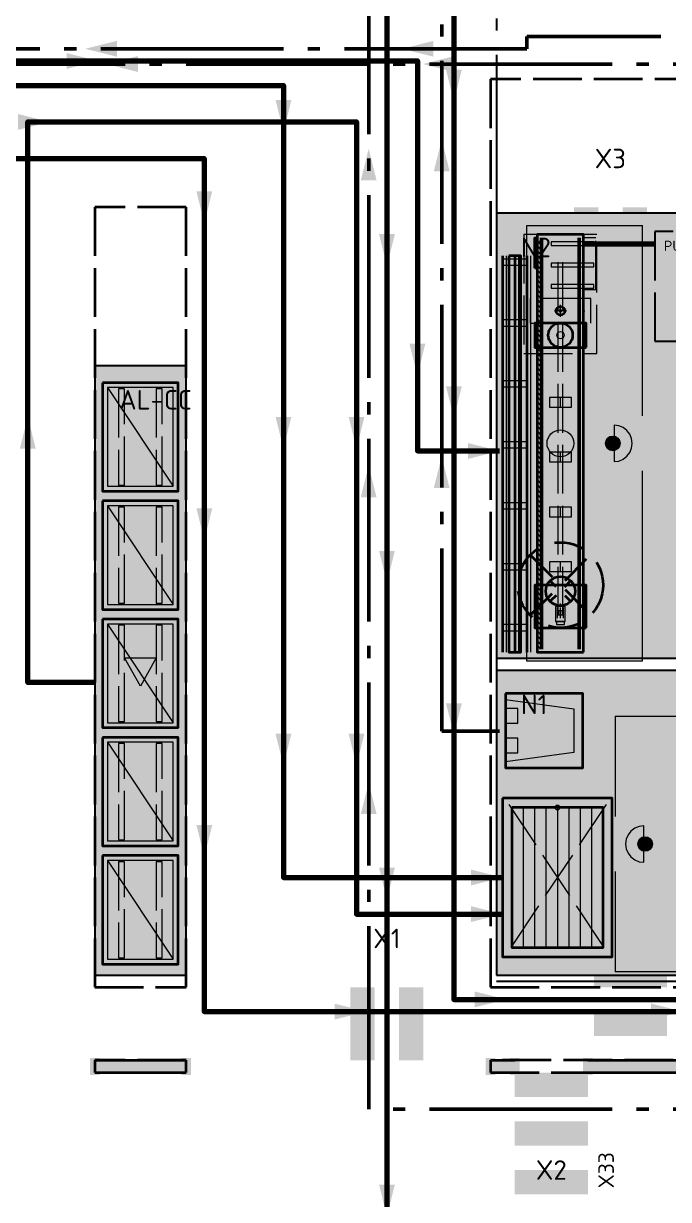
# Model space of a CAD drawing. Header units: millimetres. Extents: x 0 to 1189, y 0 to 841.
# Drawn here: x 319.6 to 372.6, y 586.6 to 683.1 of the extents above; entities that cross this region are included whole.
import ezdxf
from ezdxf.enums import TextEntityAlignment as Align

# ---------------------------------------------------------------- set-up
doc = ezdxf.new("R2010")
doc.units = ezdxf.units.MM
for name, pattern in [('FLUJO-TRAZOS', [4, 2.5, -1.5]), ('IRAM-E-TRAZOS', [5, 4, -1]), ('IRAM-F-TRAZO-PUNTO', [20, 15, -2, 1, -2])]:
    doc.linetypes.add(name, pattern=pattern)
for name, color, linetype, lineweight, true_color in [('A-AREA-TRABAJO', 30, 'CONTINUOUS', 13, 0xeb963c), ('A-DEFENSA', 2, 'CONTINUOUS', 35, 0xe6b400), ('A-EQUIPO', 30, 'CONTINUOUS', 35, 0xe67800), ('A-PASILLO', 2, 'IRAM-E-TRAZOS', 35, 0xd7a500), ('A-PULMON', 6, 'IRAM-E-TRAZOS', 25, 0xdc00c8), ('A-SENDA', 2, 'CONTINUOUS', 25, 0xd7a500), ('A-ZONA-LOG', 5, 'IRAM-F-TRAZO-PUNTO', 25, 0x285ac8)]:
    doc.layers.add(name, color=color, linetype=linetype, lineweight=lineweight, true_color=true_color)
for name, color, linetype, lineweight in [('A-EQUIPO-FINO', 8, 'CONTINUOUS', 13), ('A-EQUIPO-OCULTO', 8, 'IRAM-E-TRAZOS', 13), ('A-EQUIPO-RELLENO', 9, 'CONTINUOUS', 13), ('A-OPERARIO', 6, 'CONTINUOUS', 18), ('A-RELLENO', 9, 'CONTINUOUS', 13), ('A-SECTOR', 1, 'CONTINUOUS', 25), ('A-SECTOR-TXT', 1, 'CONTINUOUS', 25), ('A-SEGURIDAD', 1, 'IRAM-E-TRAZOS', 18), ('A-TEXTO', 7, 'CONTINUOUS', 18), ('F-EFL-GAS', 4, 'FLUJO-TRAZOS', 35), ('F-MP', 5, 'CONTINUOUS', 70), ('F-SCRAP', 8, 'IRAM-F-TRAZO-PUNTO', 50), ('F-SE', 30, 'CONTINUOUS', 70)]:
    doc.layers.add(name, color=color, linetype=linetype, lineweight=lineweight)
doc.styles.add('ISO3098', font='isocpeur.ttf')

msp = doc.modelspace()

# ---------------------------------------------------------------- hatches: boundary and pattern name
at = {"layer": 'A-DEFENSA', "true_color": 0x1e1e1e}
h = msp.add_hatch(color=7, dxfattribs=at)
h.dxf.hatch_style = 1
h.paths.add_polyline_path([(325.1, 596.8), (325.9, 596.8), (325.9, 598.2), (325.1, 598.2)])
at = {"layer": 'A-DEFENSA', "true_color": 0xf5c800}
h = msp.add_hatch(color=7, dxfattribs=at)
h.dxf.hatch_style = 1
h.paths.add_polyline_path([(325.5, 597), (333, 597), (333, 598), (325.5, 598)])
at = {"layer": 'A-DEFENSA', "true_color": 0x1e1e1e}
h = msp.add_hatch(color=7, dxfattribs=at)
h.dxf.hatch_style = 1
h.paths.add_polyline_path([(332.6, 596.8), (333.4, 596.8), (333.4, 598.2), (332.6, 598.2)])
h = msp.add_hatch(color=7, dxfattribs=at)
h.dxf.hatch_style = 1
h.paths.add_polyline_path([(357.6, 596.8), (358.4, 596.8), (358.4, 598.2), (357.6, 598.2)])
at = {"layer": 'A-DEFENSA', "true_color": 0xf5c800}
h = msp.add_hatch(color=7, dxfattribs=at)
h.dxf.hatch_style = 1
h.paths.add_polyline_path([(358, 597), (360, 597), (360, 598), (358, 598)])
at = {"layer": 'A-DEFENSA', "true_color": 0x1e1e1e}
h = msp.add_hatch(color=7, dxfattribs=at)
h.dxf.hatch_style = 1
h.paths.add_polyline_path([(359.6, 596.8), (360.4, 596.8), (360.4, 598.2), (359.6, 598.2)])
h = msp.add_hatch(color=7, dxfattribs=at)
h.dxf.hatch_style = 1
h.paths.add_polyline_path([(365.6, 596.8), (366.4, 596.8), (366.4, 598.2), (365.6, 598.2)])
at = {"layer": 'A-DEFENSA', "true_color": 0xf5c800}
h = msp.add_hatch(color=7, dxfattribs=at)
h.dxf.hatch_style = 1
h.paths.add_polyline_path([(366, 597), (384.5, 597), (384.5, 598), (366, 598)])
at = {"layer": 'A-EQUIPO-RELLENO', "true_color": 0xcdd0d4}
h = msp.add_hatch(color=7, dxfattribs=at)
h.dxf.hatch_style = 1
h.paths.add_polyline_path([(361.65, 663), (361.65, 665.5), (361.75, 665.5), (361.75, 663)])
at = {"layer": 'A-EQUIPO-RELLENO', "true_color": 0xeeeeee}
h = msp.add_hatch(color=7, dxfattribs=at)
h.dxf.hatch_style = 1
h.paths.add_polyline_path([(365.65, 631.5), (365.65, 665.75), (361.85, 665.75), (361.85, 631.5)])
at = {"layer": 'A-EQUIPO-RELLENO', "true_color": 0xcdd0d4}
h = msp.add_hatch(color=7, dxfattribs=at)
h.dxf.hatch_style = 1
h.paths.add_polyline_path([(366.5, 664.85), (366.5, 665.15), (363, 665.15), (363, 664.85)])
at = {"layer": 'A-EQUIPO-RELLENO', "true_color": 0x969ba0}
h = msp.add_hatch(color=7, dxfattribs=at)
h.dxf.hatch_style = 1
h.paths.add_polyline_path([(359.5, 664), (359.5, 631.5), (360.5, 631.5), (360.5, 664)])
at = {"layer": 'A-EQUIPO-RELLENO', "true_color": 0xcdd0d4}
h = msp.add_hatch(color=7, dxfattribs=at)
h.dxf.hatch_style = 1
h.paths.add_polyline_path([(359, 663.75), (359, 663.25), (361, 663.25), (361, 663.75)])
h = msp.add_hatch(color=7, dxfattribs=at)
h.dxf.hatch_style = 1
h.paths.add_polyline_path([(366.5, 663.1), (366.5, 663.4), (363, 663.4), (363, 663.1)])
h = msp.add_hatch(color=7, dxfattribs=at)
h.dxf.hatch_style = 1
h.paths.add_polyline_path([(366.5, 661.35), (366.5, 661.65), (363, 661.65), (363, 661.35)])
at = {"layer": 'A-EQUIPO-RELLENO', "true_color": 0xe2e7ee}
h = msp.add_hatch(color=7, dxfattribs=at)
h.dxf.hatch_style = 1
h.paths.add_polyline_path([(366.25, 658.5), (366.25, 660.5), (361.25, 660.5), (361.25, 658.5)])
at = {"layer": 'A-EQUIPO-RELLENO', "true_color": 0xcdd0d4}
h = msp.add_hatch(color=7, dxfattribs=at)
h.dxf.hatch_style = 1
h.paths.add_polyline_path([(359, 658.75), (359, 658.25), (361, 658.25), (361, 658.75)])
h = msp.add_hatch(color=7, dxfattribs=at)
h.dxf.hatch_style = 1
h.paths.add_polyline_path([(365.85, 656.5), (365.85, 658.5), (361.65, 658.5), (361.65, 656.5)])
at = {"layer": 'A-EQUIPO-RELLENO', "true_color": 0xe8ecf2}
h = msp.add_hatch(color=7, dxfattribs=at)
h.dxf.hatch_style = 1
h.paths.add_polyline_path([(326.15, 653.6), (326.15, 644.7), (332.35, 644.7), (332.35, 653.6)])
at = {"layer": 'A-EQUIPO-RELLENO', "true_color": 0xcdd0d4}
h = msp.add_hatch(color=7, dxfattribs=at)
h.dxf.hatch_style = 1
h.paths.add_polyline_path([(359, 653.75), (359, 653.25), (361, 653.25), (361, 653.75)])
h = msp.add_hatch(color=7, dxfattribs=at)
h.dxf.hatch_style = 1
h.paths.add_polyline_path([(364.65, 651.6), (364.65, 652.4), (362.85, 652.4), (362.85, 651.6)])
at = {"layer": 'A-EQUIPO-RELLENO', "true_color": 0xfae1f5}
h = msp.add_hatch(color=7, dxfattribs=at)
h.dxf.hatch_style = 1
h.paths.add_polyline_path([(368.15, 647.125), (368.538, 647.176), (368.9, 647.326), (369.211, 647.564), (369.449, 647.875), (369.599, 648.237), (369.65, 648.625), (369.599, 649.013), (369.449, 649.375), (369.211, 649.686), (368.9, 649.924), (368.538, 650.074), (368.15, 650.125), (368.15, 647.125)])
at = {"layer": 'A-EQUIPO-RELLENO', "true_color": 0xcdd0d4}
h = msp.add_hatch(color=7, dxfattribs=at)
h.dxf.hatch_style = 1
h.paths.add_polyline_path([(359, 648.75), (359, 648.25), (361, 648.25), (361, 648.75)])
at = {"layer": 'A-EQUIPO-RELLENO', "true_color": 0xffffff}
h = msp.add_hatch(color=7, dxfattribs=at)
h.dxf.hatch_style = 1
h.paths.add_polyline_path([(368.05, 649.225), (367.895, 649.205), (367.75, 649.145), (367.626, 649.049), (367.53, 648.925), (367.47, 648.78), (367.45, 648.625), (367.47, 648.47), (367.53, 648.325), (367.626, 648.201), (367.75, 648.105), (367.895, 648.045), (368.05, 648.025), (368.205, 648.045), (368.35, 648.105), (368.474, 648.201), (368.57, 648.325), (368.63, 648.47), (368.65, 648.625), (368.63, 648.78), (368.57, 648.925), (368.474, 649.049), (368.35, 649.145), (368.205, 649.205)])
at = {"layer": 'A-EQUIPO-RELLENO', "true_color": 0xcdd0d4}
h = msp.add_hatch(color=7, dxfattribs=at)
h.dxf.hatch_style = 1
h.paths.add_polyline_path([(364.65, 647.1), (364.65, 647.9), (362.85, 647.9), (362.85, 647.1)])
at = {"layer": 'A-EQUIPO-RELLENO', "true_color": 0xe8ecf2}
h = msp.add_hatch(color=7, dxfattribs=at)
h.dxf.hatch_style = 1
h.paths.add_polyline_path([(326.15, 643.9), (326.15, 635), (332.35, 635), (332.35, 643.9)])
at = {"layer": 'A-EQUIPO-RELLENO', "true_color": 0xcdd0d4}
h = msp.add_hatch(color=7, dxfattribs=at)
h.dxf.hatch_style = 1
h.paths.add_polyline_path([(359, 643.75), (359, 643.25), (361, 643.25), (361, 643.75)])
h = msp.add_hatch(color=7, dxfattribs=at)
h.dxf.hatch_style = 1
h.paths.add_polyline_path([(364.65, 642.6), (364.65, 643.4), (362.85, 643.4), (362.85, 642.6)])
h = msp.add_hatch(color=7, dxfattribs=at)
h.dxf.hatch_style = 1
h.paths.add_polyline_path([(364.65, 638.1), (364.65, 638.9), (362.85, 638.9), (362.85, 638.1)])
h = msp.add_hatch(color=7, dxfattribs=at)
h.dxf.hatch_style = 1
h.paths.add_polyline_path([(359, 638.75), (359, 638.25), (361, 638.25), (361, 638.75)])
h = msp.add_hatch(color=7, dxfattribs=at)
h.dxf.hatch_style = 1
h.paths.add_polyline_path([(365.85, 633.5), (365.85, 637), (361.65, 637), (361.65, 633.5)])
h = msp.add_hatch(color=7, dxfattribs=at)
h.dxf.hatch_style = 1
h.paths.add_polyline_path([(364.15, 634), (364.15, 635.25), (363.35, 635.25), (363.35, 634)])
at = {"layer": 'A-EQUIPO-RELLENO', "true_color": 0xe8ecf2}
h = msp.add_hatch(color=7, dxfattribs=at)
h.dxf.hatch_style = 1
h.paths.add_polyline_path([(326.15, 634.2), (326.15, 625.3), (332.35, 625.3), (332.35, 634.2)])
at = {"layer": 'A-EQUIPO-RELLENO', "true_color": 0xcdd0d4}
h = msp.add_hatch(color=7, dxfattribs=at)
h.dxf.hatch_style = 1
h.paths.add_polyline_path([(359, 633.75), (359, 633.25), (361, 633.25), (361, 633.75)])
at = {"layer": 'A-EQUIPO-RELLENO', "true_color": 0xe6e6e6}
h = msp.add_hatch(color=7, dxfattribs=at)
h.dxf.hatch_style = 1
h.paths.add_polyline_path([(359.25, 628.1), (359.25, 622), (365.6, 622), (365.6, 628.1)])
at = {"layer": 'A-EQUIPO-RELLENO', "true_color": 0xe8ecf2}
h = msp.add_hatch(color=7, dxfattribs=at)
h.dxf.hatch_style = 1
h.paths.add_polyline_path([(326.15, 624.5), (326.15, 615.6), (332.35, 615.6), (332.35, 624.5)])
at = {"layer": 'A-EQUIPO-RELLENO', "true_color": 0xeeeeee}
h = msp.add_hatch(color=7, dxfattribs=at)
h.dxf.hatch_style = 1
h.paths.add_polyline_path([(359, 619.5), (359, 606.5), (368, 606.5), (368, 619.5)])
at = {"layer": 'A-EQUIPO-RELLENO', "true_color": 0xfae1f5}
h = msp.add_hatch(color=7, dxfattribs=at)
h.dxf.hatch_style = 1
h.paths.add_polyline_path([(370.6, 617.25), (370.212, 617.199), (369.85, 617.049), (369.539, 616.811), (369.301, 616.5), (369.151, 616.138), (369.1, 615.75), (369.151, 615.362), (369.301, 615), (369.539, 614.689), (369.85, 614.451), (370.212, 614.301), (370.6, 614.25), (370.6, 617.25)])
at = {"layer": 'A-EQUIPO-RELLENO', "true_color": 0xffffff}
h = msp.add_hatch(color=7, dxfattribs=at)
h.dxf.hatch_style = 1
h.paths.add_polyline_path([(370.7, 615.15), (370.855, 615.17), (371, 615.23), (371.124, 615.326), (371.22, 615.45), (371.28, 615.595), (371.3, 615.75), (371.28, 615.905), (371.22, 616.05), (371.124, 616.174), (371, 616.27), (370.855, 616.33), (370.7, 616.35), (370.545, 616.33), (370.4, 616.27), (370.276, 616.174), (370.18, 616.05), (370.12, 615.905), (370.1, 615.75), (370.12, 615.595), (370.18, 615.45), (370.276, 615.326), (370.4, 615.23), (370.545, 615.17)])
at = {"layer": 'A-EQUIPO-RELLENO', "true_color": 0xe8ecf2}
h = msp.add_hatch(color=7, dxfattribs=at)
h.dxf.hatch_style = 1
h.paths.add_polyline_path([(326.15, 614.8), (326.15, 605.9), (332.35, 605.9), (332.35, 614.8)])
at = {"layer": 'A-RELLENO', "true_color": 0xfde4c8}
h = msp.add_hatch(color=7, dxfattribs=at)
h.dxf.hatch_style = 1
h.paths.add_polyline_path([(358.5, 631), (379, 631), (379, 667.5), (358.5, 667.5)])
at = {"layer": 'A-RELLENO', "true_color": 0xcde1f5}
h = msp.add_hatch(color=7, dxfattribs=at)
h.dxf.hatch_style = 1
h.paths.add_polyline_path([(325.5, 605), (333, 605), (333, 655), (325.5, 655)])
at = {"layer": 'A-RELLENO', "true_color": 0xfde4c8}
h = msp.add_hatch(color=7, dxfattribs=at)
h.dxf.hatch_style = 1
h.paths.add_polyline_path([(358.5, 605), (415, 605), (415, 630), (358.5, 630)])
at = {"layer": 'A-SENDA', "true_color": 0xd7a500}
h = msp.add_hatch(color=7, dxfattribs=at)
h.dxf.hatch_style = 1
h.paths.add_polyline_path([(364.85, 662), (366.85, 662), (366.85, 668), (364.85, 668)])
h = msp.add_hatch(color=7, dxfattribs=at)
h.dxf.hatch_style = 1
h.paths.add_polyline_path([(368.85, 662), (370.85, 662), (370.85, 668), (368.85, 668)])
h = msp.add_hatch(color=7, dxfattribs=at)
h.dxf.hatch_style = 1
h.paths.add_polyline_path([(366.5, 604), (372.5, 604), (372.5, 606), (366.5, 606)])
h = msp.add_hatch(color=7, dxfattribs=at)
h.dxf.hatch_style = 1
h.paths.add_polyline_path([(346.5, 598), (348.5, 598), (348.5, 604), (346.5, 604)])
h = msp.add_hatch(color=7, dxfattribs=at)
h.dxf.hatch_style = 1
h.paths.add_polyline_path([(350.5, 598), (352.5, 598), (352.5, 604), (350.5, 604)])
h = msp.add_hatch(color=7, dxfattribs=at)
h.dxf.hatch_style = 1
h.paths.add_polyline_path([(366.5, 600), (372.5, 600), (372.5, 602), (366.5, 602)])
h = msp.add_hatch(color=7, dxfattribs=at)
h.dxf.hatch_style = 1
h.paths.add_polyline_path([(360, 595), (366, 595), (366, 597), (360, 597)])
h = msp.add_hatch(color=7, dxfattribs=at)
h.dxf.hatch_style = 1
h.paths.add_polyline_path([(360, 591), (366, 591), (366, 593), (360, 593)])
h = msp.add_hatch(color=7, dxfattribs=at)
h.dxf.hatch_style = 1
h.paths.add_polyline_path([(360, 587), (366, 587), (366, 589), (360, 589)])
at = {"layer": 'F-MP', "true_color": 0x0046c8}
h = msp.add_hatch(color=7, dxfattribs=at)
h.dxf.hatch_style = 1
h.paths.add_polyline_path([(325.8, 680), (323.2, 680.65), (323.2, 679.35)])
h = msp.add_hatch(color=7, dxfattribs=at)
h.dxf.hatch_style = 1
h.paths.add_polyline_path([(355, 676.7), (355.65, 679.3), (354.35, 679.3)])
h = msp.add_hatch(color=7, dxfattribs=at)
h.dxf.hatch_style = 1
h.paths.add_polyline_path([(341, 674.2), (341.65, 676.8), (340.35, 676.8)])
h = msp.add_hatch(color=7, dxfattribs=at)
h.dxf.hatch_style = 1
h.paths.add_polyline_path([(321.8, 675), (319.2, 675.65), (319.2, 674.35)])
h = msp.add_hatch(color=7, dxfattribs=at)
h.dxf.hatch_style = 1
h.paths.add_polyline_path([(334.5, 666.7), (335.15, 669.3), (333.85, 669.3)])
h = msp.add_hatch(color=7, dxfattribs=at)
h.dxf.hatch_style = 1
h.paths.add_polyline_path([(349.5, 663.2), (350.15, 665.8), (348.85, 665.8)])
h = msp.add_hatch(color=7, dxfattribs=at)
h.dxf.hatch_style = 1
h.paths.add_polyline_path([(352, 654.2), (352.65, 656.8), (351.35, 656.8)])
h = msp.add_hatch(color=7, dxfattribs=at)
h.dxf.hatch_style = 1
h.paths.add_polyline_path([(355, 650.7), (355.65, 653.3), (354.35, 653.3)])
h = msp.add_hatch(color=7, dxfattribs=at)
h.dxf.hatch_style = 1
h.paths.add_polyline_path([(320, 650.8), (319.35, 648.2), (320.65, 648.2)])
h = msp.add_hatch(color=7, dxfattribs=at)
h.dxf.hatch_style = 1
h.paths.add_polyline_path([(341, 648.2), (341.65, 650.8), (340.35, 650.8)])
h = msp.add_hatch(color=7, dxfattribs=at)
h.dxf.hatch_style = 1
h.paths.add_polyline_path([(347, 648.2), (347.65, 650.8), (346.35, 650.8)])
h = msp.add_hatch(color=7, dxfattribs=at)
h.dxf.hatch_style = 1
h.paths.add_polyline_path([(358.75, 648), (356.15, 648.65), (356.15, 647.35)])
h = msp.add_hatch(color=7, dxfattribs=at)
h.dxf.hatch_style = 1
h.paths.add_polyline_path([(334.5, 640.7), (335.15, 643.3), (333.85, 643.3)])
h = msp.add_hatch(color=7, dxfattribs=at)
h.dxf.hatch_style = 1
h.paths.add_polyline_path([(349.5, 637.2), (350.15, 639.8), (348.85, 639.8)])
h = msp.add_hatch(color=7, dxfattribs=at)
h.dxf.hatch_style = 1
h.paths.add_polyline_path([(355, 624.7), (355.65, 627.3), (354.35, 627.3)])
h = msp.add_hatch(color=7, dxfattribs=at)
h.dxf.hatch_style = 1
h.paths.add_polyline_path([(341, 622.2), (341.65, 624.8), (340.35, 624.8)])
h = msp.add_hatch(color=7, dxfattribs=at)
h.dxf.hatch_style = 1
h.paths.add_polyline_path([(347, 622.2), (347.65, 624.8), (346.35, 624.8)])
h = msp.add_hatch(color=7, dxfattribs=at)
h.dxf.hatch_style = 1
h.paths.add_polyline_path([(334.5, 614.7), (335.15, 617.3), (333.85, 617.3)])
h = msp.add_hatch(color=7, dxfattribs=at)
h.dxf.hatch_style = 1
h.paths.add_polyline_path([(349.5, 611.2), (350.15, 613.8), (348.85, 613.8)])
h = msp.add_hatch(color=7, dxfattribs=at)
h.dxf.hatch_style = 1
h.paths.add_polyline_path([(359, 613), (356.4, 613.65), (356.4, 612.35)])
h = msp.add_hatch(color=7, dxfattribs=at)
h.dxf.hatch_style = 1
h.paths.add_polyline_path([(359, 610), (356.4, 610.65), (356.4, 609.35)])
h = msp.add_hatch(color=7, dxfattribs=at)
h.dxf.hatch_style = 1
h.paths.add_polyline_path([(359.3, 603), (356.7, 603.65), (356.7, 602.35)])
h = msp.add_hatch(color=7, dxfattribs=at)
h.dxf.hatch_style = 1
h.paths.add_polyline_path([(347.8, 602), (345.2, 602.65), (345.2, 601.35)])
h = msp.add_hatch(color=7, dxfattribs=at)
h.dxf.hatch_style = 1
h.paths.add_polyline_path([(373.8, 602), (371.2, 602.65), (371.2, 601.35)])
h = msp.add_hatch(color=7, dxfattribs=at)
h.dxf.hatch_style = 1
h.paths.add_polyline_path([(349.5, 585.2), (350.15, 587.8), (348.85, 587.8)])
at = {"layer": 'F-SCRAP', "true_color": 0x787878}
h = msp.add_hatch(color=7, dxfattribs=at)
h.dxf.hatch_style = 1
h.paths.add_polyline_path([(324.721, 681), (327.321, 680.35), (327.321, 681.65)])
h = msp.add_hatch(color=7, dxfattribs=at)
h.dxf.hatch_style = 1
h.paths.add_polyline_path([(350.721, 681), (353.321, 680.35), (353.321, 681.65)])
h = msp.add_hatch(color=7, dxfattribs=at)
h.dxf.hatch_style = 1
h.paths.add_polyline_path([(326.45, 679.75), (329.05, 679.1), (329.05, 680.4)])
h = msp.add_hatch(color=7, dxfattribs=at)
h.dxf.hatch_style = 1
h.paths.add_polyline_path([(352.45, 679.75), (355.05, 679.1), (355.05, 680.4)])
h = msp.add_hatch(color=7, dxfattribs=at)
h.dxf.hatch_style = 1
h.paths.add_polyline_path([(354, 673.55), (353.35, 670.95), (354.65, 670.95)])
h = msp.add_hatch(color=7, dxfattribs=at)
h.dxf.hatch_style = 1
h.paths.add_polyline_path([(348, 672.8), (347.35, 670.2), (348.65, 670.2)])
h = msp.add_hatch(color=7, dxfattribs=at)
h.dxf.hatch_style = 1
h.paths.add_polyline_path([(354, 647.55), (353.35, 644.95), (354.65, 644.95)])
h = msp.add_hatch(color=7, dxfattribs=at)
h.dxf.hatch_style = 1
h.paths.add_polyline_path([(348, 646.8), (347.35, 644.2), (348.65, 644.2)])
h = msp.add_hatch(color=7, dxfattribs=at)
h.dxf.hatch_style = 1
h.paths.add_polyline_path([(348, 620.8), (347.35, 618.2), (348.65, 618.2)])
at = {"layer": 'F-SE', "true_color": 0xeb7800}
h = msp.add_hatch(color=7, dxfattribs=at)
h.dxf.hatch_style = 1
h.paths.add_polyline_path([(371.5, 665), (368.9, 665.65), (368.9, 664.35)])

# ---------------------------------------------------------------- linework, layer by layer
at = {"layer": 'A-AREA-TRABAJO'}
for p, q in [((370.5, 650.875), (370.5, 666.5)), ((370.5, 630.75), (370.5, 646.375)), ((368.25, 626.25), (368.25, 618)), ((368.25, 613.5), (368.25, 605.25))]:
    msp.add_line(p, q, dxfattribs=at)
for points in [[(370.5, 630.75), (361, 630.75), (361, 666.5), (370.5, 666.5)], [(368.25, 626.25), (384.25, 626.25), (384.25, 605.25), (368.25, 605.25)]]:
    msp.add_lwpolyline(points, dxfattribs=at)
at = {"layer": 'A-DEFENSA'}
for p, q in [((325.5, 598), (333, 598)), ((358, 598), (360, 598)), ((366, 598), (384.5, 598)), ((325.5, 597), (333, 597)), ((358, 597), (360, 597)), ((366, 597), (384.5, 597))]:
    msp.add_line(p, q, dxfattribs=at)
at = {"layer": 'A-EQUIPO'}
for p, q in [((362.25, 631.75), (362.25, 665.5)), ((365.25, 631.75), (365.25, 665.5)), ((359, 664), (359, 631.5)), ((360, 664), (360, 631.5)), ((360, 664), (360, 631.5)), ((361, 664), (361, 631.5)), ((363.396, 636.854), (362.972, 637.278)), ((364.104, 636.854), (364.528, 637.278)), ((363.396, 636.146), (362.972, 635.722)), ((364.104, 636.146), (364.528, 635.722))]:
    msp.add_line(p, q, dxfattribs=at)
for points in [[(361.65, 663), (361.65, 665.5), (361.75, 665.5), (361.75, 663)], [(365.65, 631.5), (365.65, 665.75), (361.85, 665.75), (361.85, 631.5)], [(359.5, 664), (359.5, 631.5), (360.5, 631.5), (360.5, 664)], [(365.85, 656.5), (365.85, 658.5), (361.65, 658.5), (361.65, 656.5)], [(326.15, 653.6), (326.15, 644.7), (332.35, 644.7), (332.35, 653.6)], [(326.15, 643.9), (326.15, 635), (332.35, 635), (332.35, 643.9)], [(365.85, 633.5), (365.85, 637), (361.65, 637), (361.65, 633.5)], [(326.15, 634.2), (326.15, 625.3), (332.35, 625.3), (332.35, 634.2)], [(359.25, 628.1), (359.25, 622), (365.6, 622), (365.6, 628.1)], [(326.15, 624.5), (326.15, 615.6), (332.35, 615.6), (332.35, 624.5)], [(359, 619.5), (359, 606.5), (368, 606.5), (368, 619.5)], [(359.75, 618.75), (359.75, 607.25), (367.25, 607.25), (367.25, 618.75)], [(326.15, 614.8), (326.15, 605.9), (332.35, 605.9), (332.35, 614.8)]]:
    msp.add_lwpolyline(points, close=True, dxfattribs=at)
for centre, radius in [((363.75, 659.5), 0.35), ((363.75, 657.5), 1), ((363.75, 636.5), 1.2)]:
    msp.add_circle(centre, radius, dxfattribs=at)
at = {"layer": 'A-EQUIPO-FINO'}
for p, q in [((361.65, 663), (361.75, 665.5)), ((362.1, 664.95), (361.95, 665.15)), ((362.1, 631.75), (362.1, 665.5)), ((365.4, 631.75), (365.4, 665.5)), ((359.3, 664), (359.3, 631.5)), ((360.3, 664), (360.3, 631.5)), ((360.3, 664), (360.3, 631.5)), ((361.3, 664), (361.3, 631.5)), ((362.1, 664.55), (361.95, 664.75)), ((362.1, 664.15), (361.95, 664.35)), ((362.1, 663.75), (361.95, 663.95)), ((362.1, 663.35), (361.95, 663.55)), ((362.1, 662.95), (361.95, 663.15)), ((362.1, 662.55), (361.95, 662.75)), ((362.1, 662.15), (361.95, 662.35)), ((362.1, 661.75), (361.95, 661.95)), ((362.1, 661.35), (361.95, 661.55)), ((362.1, 660.95), (361.95, 661.15)), ((362.1, 660.55), (361.95, 660.75)), ((362.1, 660.15), (361.95, 660.35)), ((362.1, 659.75), (361.95, 659.95)), ((362.1, 659.35), (361.95, 659.55)), ((362.1, 658.95), (361.95, 659.15)), ((364.25, 659.5), (363.25, 659.5)), ((363.75, 659), (363.75, 660)), ((362.1, 658.55), (361.95, 658.75)), ((362.1, 658.15), (361.95, 658.35)), ((362.1, 657.75), (361.95, 657.95)), ((362.1, 657.35), (361.95, 657.55)), ((362.1, 656.95), (361.95, 657.15)), ((362.1, 656.55), (361.95, 656.75)), ((362.1, 656.15), (361.95, 656.35)), ((362.1, 655.75), (361.95, 655.95)), ((362.1, 655.35), (361.95, 655.55)), ((362.1, 654.95), (361.95, 655.15)), ((362.1, 654.55), (361.95, 654.75)), ((362.1, 654.15), (361.95, 654.35)), ((362.1, 653.75), (361.95, 653.95)), ((362.1, 653.35), (361.95, 653.55)), ((326.55, 653.2), (331.95, 645.1)), ((362.1, 652.95), (361.95, 653.15)), ((362.1, 652.55), (361.95, 652.75)), ((362.1, 652.15), (361.95, 652.35)), ((363.75, 651.6), (363.75, 652.4)), ((362.1, 651.75), (361.95, 651.95)), ((362.1, 651.35), (361.95, 651.55)), ((362.1, 650.95), (361.95, 651.15)), ((362.1, 650.55), (361.95, 650.75)), ((362.1, 650.15), (361.95, 650.35)), ((362.1, 649.75), (361.95, 649.95)), ((362.1, 649.35), (361.95, 649.55)), ((362.1, 648.95), (361.95, 649.15)), ((362.1, 648.55), (361.95, 648.75)), ((362.1, 648.15), (361.95, 648.35)), ((362.1, 647.75), (361.95, 647.95)), ((362.1, 647.35), (361.95, 647.55)), ((363.75, 647.1), (363.75, 647.9)), ((362.1, 646.95), (361.95, 647.15)), ((362.1, 646.55), (361.95, 646.75)), ((362.1, 646.15), (361.95, 646.35)), ((362.1, 645.75), (361.95, 645.95)), ((362.1, 645.35), (361.95, 645.55)), ((362.1, 644.95), (361.95, 645.15)), ((362.1, 644.55), (361.95, 644.75)), ((362.1, 644.15), (361.95, 644.35)), ((362.1, 643.75), (361.95, 643.95)), ((326.55, 643.5), (331.95, 635.4)), ((362.1, 643.35), (361.95, 643.55)), ((362.1, 642.95), (361.95, 643.15)), ((362.1, 642.55), (361.95, 642.75)), ((363.75, 642.6), (363.75, 643.4)), ((362.1, 642.15), (361.95, 642.35)), ((362.1, 641.75), (361.95, 641.95)), ((362.1, 641.35), (361.95, 641.55)), ((362.1, 640.95), (361.95, 641.15)), ((362.1, 640.55), (361.95, 640.75)), ((362.1, 640.15), (361.95, 640.35)), ((362.1, 639.75), (361.95, 639.95)), ((362.1, 639.35), (361.95, 639.55)), ((362.1, 638.95), (361.95, 639.15)), ((363.75, 638.1), (363.75, 638.9)), ((362.1, 638.55), (361.95, 638.75)), ((362.1, 638.15), (361.95, 638.35)), ((362.1, 637.75), (361.95, 637.95)), ((362.1, 637.35), (361.95, 637.55)), ((362.1, 636.95), (361.95, 637.15)), ((362.1, 636.55), (361.95, 636.75)), ((362.1, 636.15), (361.95, 636.35)), ((362.1, 635.75), (361.95, 635.95)), ((362.1, 635.35), (361.95, 635.55)), ((362.1, 634.95), (361.95, 635.15)), ((363.51, 634.275), (363.51, 635.15)), ((363.75, 635.25), (363.75, 635.475)), ((363.75, 634.275), (363.75, 635.15)), ((363.99, 634.275), (363.99, 635.15)), ((362.1, 634.55), (361.95, 634.75)), ((362.1, 634.15), (361.95, 634.35)), ((326.55, 633.8), (331.95, 625.7)), ((362.1, 633.75), (361.95, 633.95)), ((362.1, 633.35), (361.95, 633.55)), ((362.1, 632.95), (361.95, 633.15)), ((362.1, 632.55), (361.95, 632.75)), ((362.1, 632.15), (361.95, 632.35)), ((362.1, 631.75), (361.95, 631.95)), ((326.55, 624.1), (331.95, 616)), ((360.688, 618.75), (360.688, 607.25)), ((361.625, 618.75), (361.625, 607.25)), ((362.562, 618.75), (362.562, 607.25)), ((363.5, 618.75), (363.5, 607.25)), ((364.438, 618.75), (364.438, 607.25)), ((365.375, 618.75), (365.375, 607.25)), ((366.312, 618.75), (366.312, 607.25)), ((326.55, 614.4), (331.95, 606.3))]:
    msp.add_line(p, q, dxfattribs=at)
for points in [[(366.5, 664.85), (366.5, 665.15), (363, 665.15), (363, 664.85)], [(359, 663.75), (359, 663.25), (361, 663.25), (361, 663.75)], [(366.5, 663.1), (366.5, 663.4), (363, 663.4), (363, 663.1)], [(366.5, 661.35), (366.5, 661.65), (363, 661.65), (363, 661.35)], [(359, 658.75), (359, 658.25), (361, 658.25), (361, 658.75)], [(359, 653.75), (359, 653.25), (361, 653.25), (361, 653.75)], [(326.55, 653.2), (326.55, 645.1), (331.95, 645.1), (331.95, 653.2)], [(364.65, 651.6), (364.65, 652.4), (362.85, 652.4), (362.85, 651.6)], [(359, 648.75), (359, 648.25), (361, 648.25), (361, 648.75)], [(364.65, 647.1), (364.65, 647.9), (362.85, 647.9), (362.85, 647.1)], [(359, 643.75), (359, 643.25), (361, 643.25), (361, 643.75)], [(326.55, 643.5), (326.55, 635.4), (331.95, 635.4), (331.95, 643.5)], [(364.65, 642.6), (364.65, 643.4), (362.85, 643.4), (362.85, 642.6)], [(364.65, 638.1), (364.65, 638.9), (362.85, 638.9), (362.85, 638.1)], [(359, 638.75), (359, 638.25), (361, 638.25), (361, 638.75)], [(364.15, 634), (364.15, 635.25), (363.35, 635.25), (363.35, 634)], [(364.07, 633.775), (364.07, 634), (363.43, 634), (363.43, 633.775)], [(363.91, 634.562), (363.91, 634.875), (363.59, 634.875), (363.59, 634.562)], [(326.55, 633.8), (326.55, 625.7), (331.95, 625.7), (331.95, 633.8)], [(359, 633.75), (359, 633.25), (361, 633.25), (361, 633.75)], [(326.55, 624.1), (326.55, 616), (331.95, 616), (331.95, 624.1)], [(326.55, 614.4), (326.55, 606.3), (331.95, 606.3), (331.95, 614.4)]]:
    msp.add_lwpolyline(points, close=True, dxfattribs=at)
msp.add_lwpolyline([(359.25, 627.6), (364.85, 626.85), (364.85, 623.25), (359.25, 622.5)], dxfattribs=at)
for centre, radius in [((363.75, 659.5), 0.1), ((363.75, 657.5), 0.3), ((363.5, 618.75), 0.2)]:
    msp.add_circle(centre, radius, dxfattribs=at)
at = {"layer": 'A-EQUIPO-OCULTO'}
for p, q in [((363.55, 634.5), (363.55, 664.25)), ((363.95, 634.5), (363.95, 664.25)), ((365.65, 659.5), (365.75, 659.5)), ((359.5, 619), (367.5, 607)), ((367.5, 619), (359.5, 607))]:
    msp.add_line(p, q, dxfattribs=at)
for points in [[(366.65, 661.25), (366.65, 665.5), (365.65, 665.5), (365.65, 661.25)], [(366.25, 658.5), (366.25, 660.5), (361.25, 660.5), (361.25, 658.5)], [(327.45, 653.1), (327.45, 645.2), (327.95, 645.2), (327.95, 653.1)], [(330.55, 653.1), (330.55, 645.2), (331.05, 645.2), (331.05, 653.1)], [(327.45, 643.4), (327.45, 635.5), (327.95, 635.5), (327.95, 643.4)], [(330.55, 643.4), (330.55, 635.5), (331.05, 635.5), (331.05, 643.4)], [(327.45, 633.7), (327.45, 625.8), (327.95, 625.8), (327.95, 633.7)], [(330.55, 633.7), (330.55, 625.8), (331.05, 625.8), (331.05, 633.7)], [(359.25, 626.87), (359.25, 625.67), (360.25, 625.67), (360.25, 626.87)], [(359.25, 624.43), (359.25, 623.23), (360.25, 623.23), (360.25, 624.43)], [(327.45, 624), (327.45, 616.1), (327.95, 616.1), (327.95, 624)], [(330.55, 624), (330.55, 616.1), (331.05, 616.1), (331.05, 624)], [(327.45, 614.3), (327.45, 606.4), (327.95, 606.4), (327.95, 614.3)], [(330.55, 614.3), (330.55, 606.4), (331.05, 606.4), (331.05, 614.3)]]:
    msp.add_lwpolyline(points, close=True, dxfattribs=at)
at = {"layer": 'A-OPERARIO'}
for points in [[(368.15, 647.125), (368.538, 647.176), (368.9, 647.326), (369.211, 647.564), (369.449, 647.875), (369.599, 648.237), (369.65, 648.625), (369.599, 649.013), (369.449, 649.375), (369.211, 649.686), (368.9, 649.924), (368.538, 650.074), (368.15, 650.125)], [(370.6, 617.25), (370.212, 617.199), (369.85, 617.049), (369.539, 616.811), (369.301, 616.5), (369.151, 616.138), (369.1, 615.75), (369.151, 615.362), (369.301, 615), (369.539, 614.689), (369.85, 614.451), (370.212, 614.301), (370.6, 614.25)]]:
    msp.add_lwpolyline(points, close=True, dxfattribs=at)
for centre in [(368.05, 648.625), (370.7, 615.75)]:
    msp.add_circle(centre, 0.6, dxfattribs=at)
at = {"layer": 'A-PASILLO'}
for p, q in [((540.5, 678.5), (358, 678.5)), ((358, 678.5), (358, 668)), ((333, 668), (325.5, 668)), ((325.5, 668), (325.5, 604)), ((333, 604), (333, 668)), ((358, 668), (358, 604)), ((325.5, 604), (333, 604)), ((358, 604), (419, 604)), ((333, 598), (325.5, 598)), ((325.5, 598), (325.5, 597)), ((333, 597), (333, 598)), ((358, 598), (358, 597)), ((608, 598), (358, 598)), ((325.5, 597), (333, 597)), ((358, 597), (608, 597))]:
    msp.add_line(p, q, dxfattribs=at)
at = {"layer": 'A-PULMON'}
msp.add_lwpolyline([(371.5, 657), (378, 657), (378, 666), (371.5, 666)], close=True, dxfattribs=at)
at = {"layer": 'A-SECTOR'}
for points in [[(358.5, 631), (379, 631), (379, 667.5), (358.5, 667.5)], [(325.5, 605), (333, 605), (333, 655), (325.5, 655)], [(358.5, 605), (415, 605), (415, 630), (358.5, 630)]]:
    msp.add_lwpolyline(points, close=True, dxfattribs=at)
at = {"layer": 'A-SEGURIDAD'}
msp.add_lwpolyline([(366.75, 656), (366.75, 665.75), (360.75, 665.75), (360.75, 656)], close=True, dxfattribs=at)
at = {"layer": 'A-TEXTO'}
msp.add_lwpolyline([(327.95, 631.04), (330.55, 631.04), (329.25, 628.7)], close=True, dxfattribs=at)
msp.add_circle((363.75, 648.625), 1.1, dxfattribs=at)
at = {"layer": 'A-ZONA-LOG'}
msp.add_lwpolyline([(358.5, 604.5), (673.5, 604.5), (673.5, 700.5), (358.5, 700.5)], close=True, dxfattribs=at)
at = {"layer": 'F-EFL-GAS'}
for p, q in [((361.3, 634.55), (366.2, 639.45)), ((361.3, 639.45), (366.2, 634.55))]:
    msp.add_line(p, q, dxfattribs=at)
msp.add_circle((363.75, 637), 3.5, dxfattribs=at)
at = {"layer": 'F-MP'}
for points in [[(271, 742), (271, 701), (271, 685), (349.5, 685), (349.5, 582), (487, 582), (487, 497), (520, 497), (520, 505)], [(344.5, 693.5), (344.5, 687), (355, 687), (355, 603), (423, 603), (423, 653.75), (546.5, 653.75), (546.5, 647)], [(262, 612.5), (262, 680), (352, 680), (352, 648), (358.75, 648)], [(300.5, 617), (305, 617), (305, 678), (341, 678), (341, 613), (359, 613)], [(325.5, 629), (320, 629), (320, 675), (347, 675), (347, 610), (359, 610)], [(268, 612.5), (268, 672), (334.5, 672), (334.5, 602), (555, 602), (555, 605.25)]]:
    msp.add_lwpolyline(points, dxfattribs=at)
at = {"layer": 'F-SCRAP'}
for points in [[(388, 606.5), (388, 594), (348, 594), (348, 688), (246, 688), (246, 701), (229, 713)], [(358.75, 625), (354, 625), (354, 686), (251, 686), (251, 701), (229, 711)], [(396, 691.5), (396, 686.5), (392, 682), (361, 682), (361, 681), (253, 681), (253, 701), (229, 709)], [(608, 674), (608, 679.75), (247, 679.75), (247, 701), (229, 707)]]:
    msp.add_lwpolyline(points, dxfattribs=at)
at = {"layer": 'F-SE'}
msp.add_lwpolyline([(365.75, 665), (371.5, 665)], dxfattribs=at)

# ---------------------------------------------------------------- texts
at = {"layer": 'A-PULMON', "style": 'ISO3098'}
msp.add_text('PU-T1', height=0.84, dxfattribs=at).set_placement((372.25, 665.25), align=Align.TOP_LEFT)
at = {"layer": 'A-SECTOR-TXT', "style": 'ISO3098'}
for s, p in [('N2', (360.5, 665.5)), ('AL-CC', (327.5, 653)), ('N1', (360.5, 628))]:
    msp.add_text(s, height=1.6, dxfattribs=at).set_placement(p, align=Align.TOP_LEFT)
at = {"layer": 'A-TEXTO', "style": 'ISO3098'}
for s, p in [('X3', (367.85, 672)), ('X1', (349.5, 608)), ('X2', (363, 589))]:
    msp.add_text(s, height=1.6, dxfattribs=at).set_placement(p, align=Align.MIDDLE_CENTER)
msp.add_text('X33', height=1.28, rotation=90, dxfattribs=at).set_placement((367.5, 587.5), align=Align.MIDDLE_LEFT)

doc.saveas('drawing.dxf')
